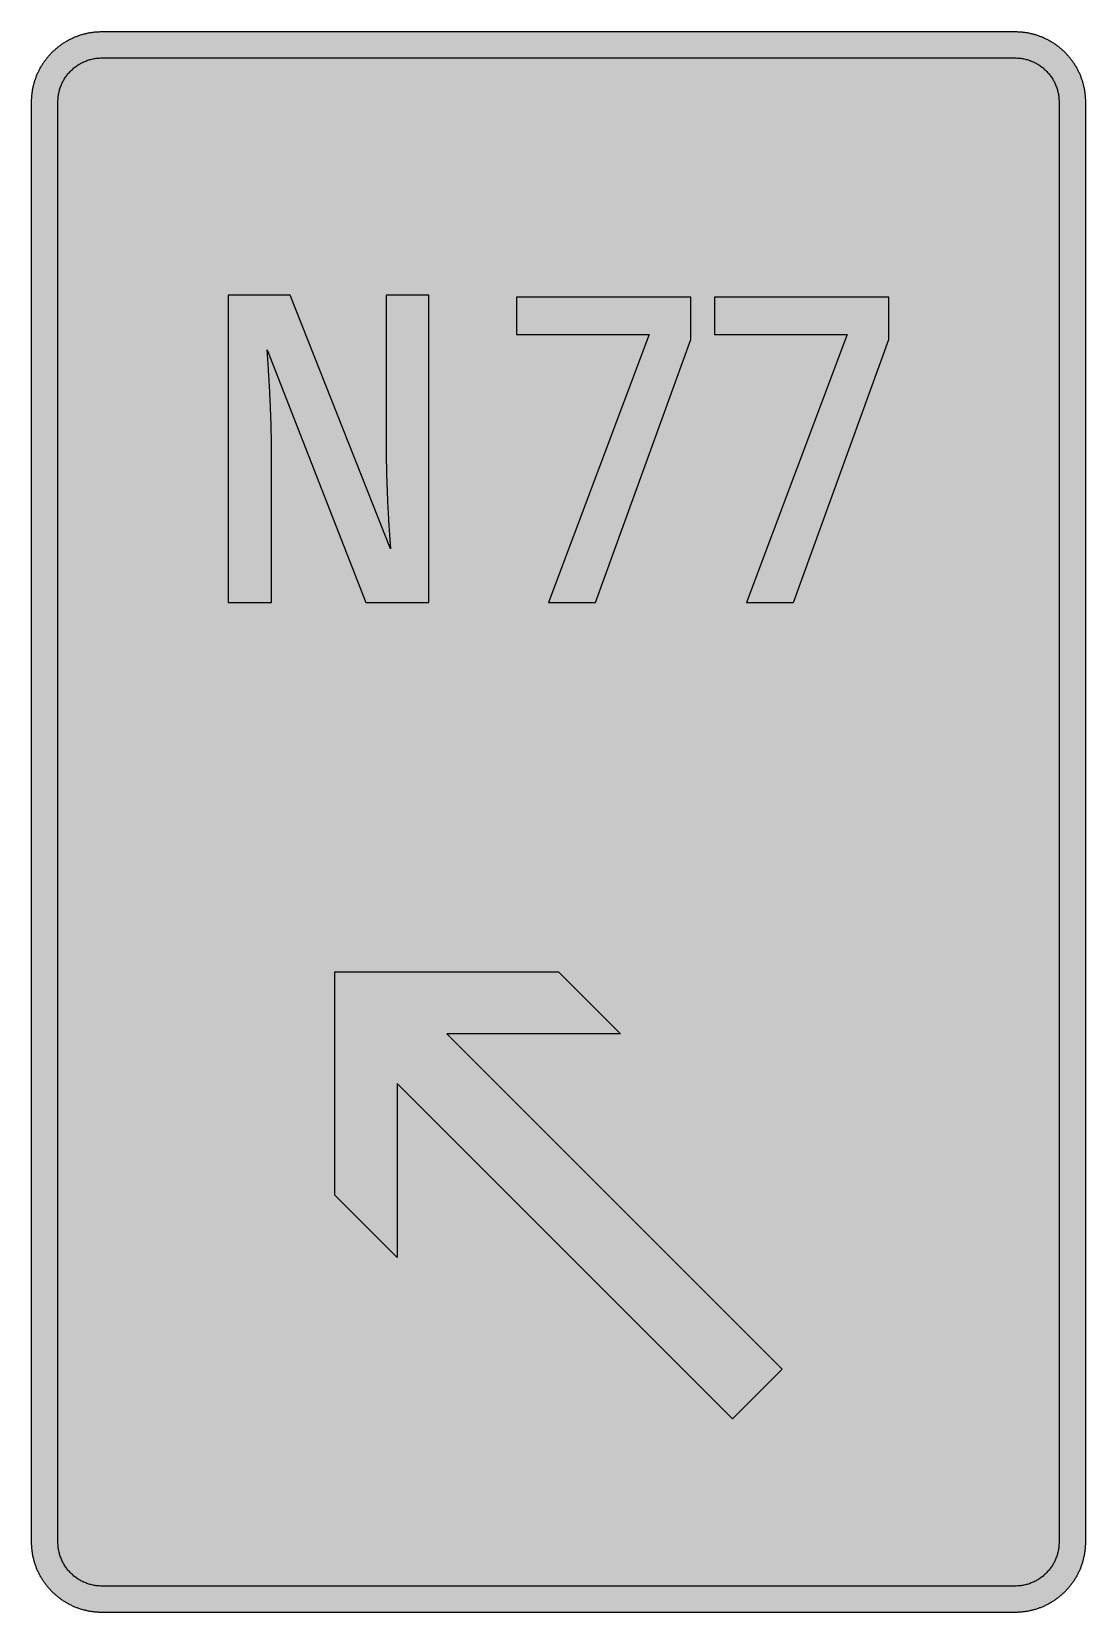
# Model space of a CAD drawing. Header units: millimetres. Extents: x 0 to 212, y 0 to 318.
import ezdxf

# ---------------------------------------------------------------- set-up
doc = ezdxf.new("R2010")
doc.units = ezdxf.units.MM

msp = doc.modelspace()

# ---------------------------------------------------------------- hatches: boundary and pattern name
for color, points in [(254, [(14.1633, 0.0536), (13.9878, 0.0533), (13.8125, 0.0559), (13.6373, 0.061), (13.462, 0.0686), (13.2893, 0.0787), (13.114, 0.0914), (12.9413, 0.1041), (12.7686, 0.1219), (12.5959, 0.1397), (12.4231, 0.16), (12.2504, 0.1829), (12.0777, 0.2057), (11.9075, 0.2337), (11.7373, 0.2616), (11.5672, 0.2921), (11.397, 0.3251), (11.2268, 0.3607), (11.0592, 0.3988), (10.8915, 0.4369), (10.7239, 0.4775), (10.5562, 0.5207), (10.3886, 0.5664), (10.2235, 0.6121), (10.0584, 0.6629), (9.8933, 0.7137), (9.7307, 0.7671), (9.5682, 0.8204), (9.4056, 0.8788), (9.2431, 0.9373), (9.083, 0.9982), (8.923, 1.0617), (8.763, 1.1252), (8.6055, 1.1938), (8.4455, 1.2624), (8.2906, 1.331), (8.1331, 1.4046), (7.9781, 1.4783), (7.8232, 1.5545), (7.6708, 1.6332), (7.5184, 1.7145), (7.366, 1.7958), (7.2161, 1.8796), (7.0663, 1.966), (6.919, 2.0523), (6.7716, 2.1438), (6.6243, 2.2352), (6.4795, 2.3266), (6.3348, 2.4232), (6.19, 2.5197), (6.0477, 2.6187), (5.908, 2.7178), (5.7683, 2.8194), (5.6286, 2.9235), (5.4915, 3.0302), (5.3543, 3.1369), (5.2197, 3.2461), (5.0851, 3.3579), (4.953, 3.4722), (4.8209, 3.5865), (4.6914, 3.7033), (4.5644, 3.8202), (4.4348, 3.9395), (4.3104, 4.0615), (4.1859, 4.1859), (4.0615, 4.3104), (3.9395, 4.4348), (3.8202, 4.5618), (3.7033, 4.6914), (3.5865, 4.8209), (3.4722, 4.953), (3.3579, 5.0851), (3.2487, 5.2197), (3.1369, 5.3543), (3.0302, 5.4915), (2.9235, 5.6286), (2.8194, 5.7683), (2.7178, 5.908), (2.6187, 6.0477), (2.5197, 6.19), (2.4232, 6.3348), (2.3266, 6.477), (2.2352, 6.6243), (2.1438, 6.7691), (2.0523, 6.9164), (1.966, 7.0663), (1.8796, 7.2161), (1.7958, 7.366), (1.7145, 7.5184), (1.6332, 7.6708), (1.5545, 7.8232), (1.4783, 7.9781), (1.4046, 8.1331), (1.331, 8.2906), (1.2598, 8.4455), (1.1913, 8.603), (1.1252, 8.763), (1.0592, 8.923), (0.9982, 9.083), (0.9373, 9.2431), (0.8763, 9.4056), (0.8204, 9.5682), (0.7645, 9.7307), (0.7112, 9.8933), (0.6604, 10.0584), (0.6121, 10.2235), (0.5639, 10.3911), (0.5207, 10.5562), (0.4775, 10.7239), (0.4343, 10.8915), (0.3962, 11.0592), (0.3607, 11.2268), (0.3251, 11.397), (0.2921, 11.5672), (0.2616, 11.7373), (0.2311, 11.9075), (0.2057, 12.0802), (0.1803, 12.2504), (0.1575, 12.4231), (0.1372, 12.5959), (0.1194, 12.7686), (0.1041, 12.9413), (0.0889, 13.1166), (0.0787, 13.2893), (0.0686, 13.4645), (0.061, 13.6373), (0.0559, 13.8125), (0.0508, 13.9878), (0.0508, 14.163), (0.0522, 303.4425), (0.0508, 303.6164), (0.0559, 303.7916), (0.061, 303.9669), (0.0686, 304.1396), (0.0787, 304.3149), (0.0889, 304.4876), (0.1041, 304.6628), (0.1194, 304.8356), (0.1372, 305.0083), (0.1575, 305.181), (0.1803, 305.3537), (0.2057, 305.5239), (0.2311, 305.6966), (0.2616, 305.8668), (0.2921, 306.037), (0.3251, 306.2072), (0.3607, 306.3748), (0.3962, 306.545), (0.4343, 306.7126), (0.4775, 306.8803), (0.5207, 307.0479), (0.5639, 307.213), (0.6121, 307.3781), (0.6604, 307.5432), (0.7112, 307.7083), (0.7645, 307.8734), (0.8204, 308.036), (0.8763, 308.1985), (0.9373, 308.3611), (0.9982, 308.5211), (1.0592, 308.6811), (1.1252, 308.8411), (1.1913, 308.9986), (1.2598, 309.1561), (1.331, 309.3136), (1.4046, 309.4685), (1.4783, 309.626), (1.5545, 309.7784), (1.6332, 309.9333), (1.7145, 310.0857), (1.7958, 310.2356), (1.8796, 310.388), (1.966, 310.5379), (2.0523, 310.6852), (2.1438, 310.8325), (2.2352, 310.9798), (2.3266, 311.1246), (2.4232, 311.2694), (2.5197, 311.4116), (2.6187, 311.5539), (2.7178, 311.6961), (2.8194, 311.8358), (2.9235, 311.9755), (3.0302, 312.1127), (3.1369, 312.2473), (3.2487, 312.3844), (3.3579, 312.5165), (3.4722, 312.6486), (3.5865, 312.7807), (3.7033, 312.9102), (3.8202, 313.0398), (3.9395, 313.1668), (4.0615, 313.2938), (4.1859, 313.4182), (4.3104, 313.5401), (4.4348, 313.6621), (4.5644, 313.784), (4.6914, 313.9008), (4.8209, 314.0177), (4.953, 314.132), (5.0851, 314.2437), (5.2197, 314.3555), (5.3543, 314.4647), (5.4915, 314.5739), (5.6286, 314.6781), (5.7683, 314.7822), (5.908, 314.8838), (6.0477, 314.9854), (6.19, 315.0845), (6.3348, 315.181), (6.4795, 315.275), (6.6243, 315.3689), (6.7716, 315.4604), (6.919, 315.5493), (7.0663, 315.6382), (7.2161, 315.7245), (7.366, 315.8084), (7.5184, 315.8896), (7.6708, 315.9709), (7.8232, 316.0471), (7.9781, 316.1233), (8.1331, 316.1995), (8.2906, 316.2706), (8.4455, 316.3418), (8.6055, 316.4103), (8.763, 316.4789), (8.923, 316.5424), (9.083, 316.6059), (9.2431, 316.6669), (9.4056, 316.7253), (9.5682, 316.7837), (9.7307, 316.8371), (9.8933, 316.8904), (10.0584, 316.9412), (10.2235, 316.992), (10.3886, 317.0377), (10.5562, 317.0834), (10.7239, 317.1266), (10.8915, 317.1673), (11.0592, 317.2079), (11.2268, 317.2435), (11.397, 317.279), (11.5672, 317.312), (11.7373, 317.3425), (11.9075, 317.3705), (12.0777, 317.3984), (12.2504, 317.4213), (12.4231, 317.4441), (12.5959, 317.4644), (12.7686, 317.4822), (12.9413, 317.5), (13.114, 317.5127), (13.2893, 317.5254), (13.462, 317.5356), (13.6373, 317.5432), (13.8125, 317.5483), (13.9878, 317.5508), (14.163, 317.5533), (197.6078, 317.5536), (197.7822, 317.5508), (197.9574, 317.5483), (198.1327, 317.5432), (198.3054, 317.5356), (198.4807, 317.5254), (198.6534, 317.5127), (198.8287, 317.5), (199.0014, 317.4822), (199.1741, 317.4644), (199.3468, 317.4441), (199.5195, 317.4213), (199.6897, 317.3984), (199.8624, 317.3705), (200.0326, 317.3425), (200.2028, 317.312), (200.373, 317.279), (200.5432, 317.2435), (200.7108, 317.2079), (200.8784, 317.1673), (201.0461, 317.1266), (201.2137, 317.0834), (201.3788, 317.0377), (201.5465, 316.992), (201.7116, 316.9412), (201.8767, 316.8904), (202.0392, 316.8371), (202.2018, 316.7837), (202.3643, 316.7253), (202.5269, 316.6669), (202.6869, 316.6059), (202.8469, 316.5424), (203.007, 316.4789), (203.167, 316.4103), (203.3245, 316.3418), (203.4794, 316.2706), (203.6369, 316.1995), (203.7918, 316.1233), (203.9468, 316.0471), (204.0992, 315.9709), (204.2516, 315.8896), (204.404, 315.8084), (204.5538, 315.7245), (204.7037, 315.6382), (204.8535, 315.5493), (205.0009, 315.4604), (205.1456, 315.3689), (205.293, 315.275), (205.4352, 315.181), (205.58, 315.0845), (205.7222, 314.9854), (205.8619, 314.8838), (206.0016, 314.7822), (206.1413, 314.6781), (206.2785, 314.5739), (206.4156, 314.4647), (206.5503, 314.3555), (206.6849, 314.2437), (206.817, 314.132), (206.949, 314.0177), (207.0786, 313.9008), (207.2081, 313.784), (207.3351, 313.6621), (207.4596, 313.5401), (207.584, 313.4182), (207.7085, 313.2938), (207.8304, 313.1668), (207.9498, 313.0398), (208.0666, 312.9102), (208.1835, 312.7807), (208.2978, 312.6486), (208.4121, 312.5165), (208.5238, 312.3844), (208.6331, 312.2473), (208.7397, 312.1127), (208.8464, 311.9755), (208.9506, 311.8358), (209.0522, 311.6961), (209.1512, 311.5539), (209.2503, 311.4116), (209.3468, 311.2694), (209.4433, 311.1246), (209.5348, 310.9798), (209.6262, 310.8325), (209.7176, 310.6852), (209.804, 310.5379), (209.8904, 310.388), (209.9742, 310.2356), (210.0555, 310.0857), (210.1367, 309.9333), (210.2155, 309.7784), (210.2917, 309.626), (210.3653, 309.4685), (210.439, 309.3136), (210.5076, 309.1561), (210.5762, 308.9986), (210.6447, 308.8411), (210.7082, 308.6811), (210.7717, 308.5211), (210.8327, 308.3611), (210.8911, 308.1985), (210.9495, 308.036), (211.0029, 307.8734), (211.0562, 307.7083), (211.107, 307.5432), (211.1578, 307.3781), (211.2035, 307.213), (211.2493, 307.0479), (211.2924, 306.8803), (211.3331, 306.7126), (211.3712, 306.545), (211.4093, 306.3748), (211.4448, 306.2072), (211.4779, 306.037), (211.5083, 305.8668), (211.5363, 305.6966), (211.5642, 305.5239), (211.5871, 305.3537), (211.6099, 305.181), (211.6303, 305.0083), (211.648, 304.8356), (211.6658, 304.6628), (211.6785, 304.4876), (211.6912, 304.3149), (211.7014, 304.1396), (211.709, 303.9669), (211.7141, 303.7916), (211.7166, 303.6164), (211.7166, 303.4411), (211.7189, 14.1647), (211.7166, 13.9878), (211.7141, 13.8125), (211.709, 13.6373), (211.7014, 13.4645), (211.6912, 13.2893), (211.6785, 13.1166), (211.6658, 12.9413), (211.648, 12.7686), (211.6303, 12.5959), (211.6099, 12.4231), (211.5871, 12.2504), (211.5642, 12.0802), (211.5363, 11.9075), (211.5083, 11.7373), (211.4779, 11.5672), (211.4448, 11.397), (211.4093, 11.2268), (211.3712, 11.0592), (211.3331, 10.8915), (211.2924, 10.7239), (211.2493, 10.5562), (211.2035, 10.3911), (211.1578, 10.2235), (211.107, 10.0584), (211.0562, 9.8933), (211.0029, 9.7307), (210.9495, 9.5682), (210.8911, 9.4056), (210.8327, 9.2431), (210.7717, 9.083), (210.7082, 8.923), (210.6447, 8.763), (210.5762, 8.603), (210.5076, 8.4455), (210.439, 8.2906), (210.3653, 8.1331), (210.2917, 7.9781), (210.2155, 7.8232), (210.1367, 7.6708), (210.0555, 7.5184), (209.9742, 7.366), (209.8904, 7.2161), (209.804, 7.0663), (209.7176, 6.9164), (209.6262, 6.7691), (209.5348, 6.6243), (209.4433, 6.477), (209.3468, 6.3348), (209.2503, 6.19), (209.1512, 6.0477), (209.0522, 5.908), (208.9506, 5.7683), (208.8464, 5.6286), (208.7397, 5.4915), (208.6331, 5.3543), (208.5238, 5.2197), (208.4121, 5.0851), (208.2978, 4.953), (208.1835, 4.8209), (208.0666, 4.6914), (207.9498, 4.5618), (207.8304, 4.4348), (207.7085, 4.3104), (207.584, 4.1859), (207.4596, 4.0615), (207.3351, 3.9395), (207.2081, 3.8202), (207.0786, 3.7033), (206.949, 3.5865), (206.817, 3.4722), (206.6849, 3.3579), (206.5503, 3.2461), (206.4156, 3.1369), (206.2785, 3.0302), (206.1413, 2.9235), (206.0016, 2.8194), (205.8619, 2.7178), (205.7222, 2.6187), (205.58, 2.5197), (205.4352, 2.4232), (205.293, 2.3266), (205.1456, 2.2352), (205.0009, 2.1438), (204.8535, 2.0523), (204.7037, 1.966), (204.5538, 1.8796), (204.404, 1.7958), (204.2516, 1.7145), (204.0992, 1.6332), (203.9468, 1.5545), (203.7918, 1.4783), (203.6369, 1.4046), (203.4794, 1.331), (203.3245, 1.2624), (203.167, 1.1938), (203.007, 1.1252), (202.8469, 1.0617), (202.6869, 0.9982), (202.5269, 0.9373), (202.3643, 0.8788), (202.2018, 0.8204), (202.0392, 0.7671), (201.8767, 0.7137), (201.7116, 0.6629), (201.5465, 0.6121), (201.3788, 0.5664), (201.2137, 0.5207), (201.0461, 0.4775), (200.8784, 0.4369), (200.7108, 0.3988), (200.5432, 0.3607), (200.373, 0.3251), (200.2028, 0.2921), (200.0326, 0.2616), (199.8624, 0.2337), (199.6897, 0.2057), (199.5195, 0.1829), (199.3468, 0.16), (199.1741, 0.1397), (199.0014, 0.1219), (198.8287, 0.1041), (198.6534, 0.0914), (198.4807, 0.0787), (198.3054, 0.0686), (198.1327, 0.061), (197.9574, 0.0559), (197.7822, 0.0533), (197.6069, 0.0533)]), (104, [(14.1633, 5.3453), (13.9344, 5.3467), (13.7084, 5.3543), (13.4849, 5.3696), (13.2613, 5.3899), (13.0378, 5.4153), (12.8194, 5.4458), (12.6009, 5.4813), (12.385, 5.522), (12.1717, 5.5702), (11.9583, 5.621), (11.7475, 5.6794), (11.5392, 5.7404), (11.3335, 5.8064), (11.1303, 5.8801), (10.9296, 5.9563), (10.729, 6.0376), (10.5334, 6.1239), (10.3378, 6.2128), (10.1473, 6.3094), (9.9593, 6.4084), (9.7714, 6.5126), (9.5885, 6.6218), (9.4082, 6.7335), (9.2304, 6.8504), (9.0576, 6.9698), (8.8849, 7.0968), (8.7173, 7.2238), (8.5522, 7.3584), (8.3896, 7.4955), (8.2321, 7.6352), (8.0772, 7.78), (7.9273, 7.9273), (7.7775, 8.0772), (7.6352, 8.2321), (7.493, 8.3922), (7.3558, 8.5522), (7.2238, 8.7173), (7.0942, 8.8875), (6.9698, 9.0576), (6.8504, 9.2329), (6.7335, 9.4107), (6.6192, 9.591), (6.5126, 9.7739), (6.4084, 9.9593), (6.3068, 10.1473), (6.2128, 10.3403), (6.1214, 10.5334), (6.035, 10.7315), (5.9538, 10.9296), (5.8776, 11.1303), (5.8064, 11.3335), (5.7404, 11.5418), (5.6769, 11.75), (5.621, 11.9583), (5.5677, 12.1717), (5.522, 12.385), (5.4813, 12.6009), (5.4432, 12.8194), (5.4127, 13.0404), (5.3873, 13.2613), (5.3696, 13.4849), (5.3543, 13.7084), (5.3467, 13.937), (5.3416, 14.163), (5.3439, 303.4425), (5.3467, 303.6697), (5.3543, 303.8958), (5.3696, 304.1193), (5.3873, 304.3428), (5.4127, 304.5638), (5.4432, 304.7848), (5.4813, 305.0032), (5.522, 305.2191), (5.5677, 305.4325), (5.621, 305.6458), (5.6769, 305.8541), (5.7404, 306.0624), (5.8064, 306.2707), (5.8776, 306.4739), (5.9538, 306.6745), (6.035, 306.8726), (6.1214, 307.0708), (6.2128, 307.2638), (6.3068, 307.4568), (6.4084, 307.6448), (6.5126, 307.8302), (6.6192, 308.0131), (6.7335, 308.1934), (6.8504, 308.3712), (6.9698, 308.5465), (7.0942, 308.7167), (7.2238, 308.8869), (7.3558, 309.052), (7.493, 309.212), (7.6352, 309.372), (7.7775, 309.5269), (7.9273, 309.6768), (8.0772, 309.8241), (8.2321, 309.9689), (8.3896, 310.1086), (8.5522, 310.2458), (8.7173, 310.3804), (8.8849, 310.5074), (9.0576, 310.6344), (9.2304, 310.7538), (9.4082, 310.8706), (9.5885, 310.9824), (9.7714, 311.0916), (9.9593, 311.1957), (10.1473, 311.2948), (10.3378, 311.3913), (10.5334, 311.4802), (10.729, 311.5666), (10.9296, 311.6478), (11.1303, 311.7266), (11.3335, 311.7977), (11.5392, 311.8637), (11.7475, 311.9272), (11.9583, 311.9831), (12.1717, 312.0339), (12.385, 312.0822), (12.6009, 312.1228), (12.8194, 312.1584), (13.0378, 312.1889), (13.2613, 312.2143), (13.4849, 312.2346), (13.7084, 312.2498), (13.9344, 312.2574), (14.163, 312.26), (197.6078, 312.262), (197.833, 312.2574), (198.0616, 312.2498), (198.2851, 312.2346), (198.5086, 312.2143), (198.7296, 312.1889), (198.9506, 312.1584), (199.169, 312.1228), (199.3849, 312.0822), (199.5983, 312.0339), (199.8116, 311.9831), (200.0199, 311.9272), (200.2282, 311.8637), (200.4365, 311.7977), (200.6397, 311.7266), (200.8403, 311.6478), (201.0385, 311.5666), (201.2366, 311.4802), (201.4296, 311.3913), (201.6227, 311.2948), (201.8106, 311.1957), (201.996, 311.0916), (202.1789, 310.9824), (202.3593, 310.8706), (202.5371, 310.7538), (202.7123, 310.6344), (202.8825, 310.5074), (203.0527, 310.3804), (203.2178, 310.2458), (203.3778, 310.1086), (203.5378, 309.9689), (203.6928, 309.8241), (203.8426, 309.6768), (203.9899, 309.5269), (204.1347, 309.372), (204.2744, 309.212), (204.4116, 309.052), (204.5462, 308.8869), (204.6732, 308.7167), (204.8002, 308.5465), (204.9196, 308.3712), (205.0364, 308.1934), (205.1482, 308.0131), (205.2574, 307.8302), (205.3615, 307.6448), (205.4606, 307.4568), (205.5571, 307.2638), (205.646, 307.0708), (205.7324, 306.8726), (205.8137, 306.6745), (205.8899, 306.4739), (205.9635, 306.2707), (206.0296, 306.0624), (206.0905, 305.8541), (206.1489, 305.6458), (206.1997, 305.4325), (206.248, 305.2191), (206.2886, 305.0032), (206.3242, 304.7848), (206.3547, 304.5638), (206.3801, 304.3428), (206.4004, 304.1193), (206.4156, 303.8958), (206.4233, 303.6697), (206.4258, 303.4411), (206.4272, 14.1647), (206.4233, 13.937), (206.4156, 13.7084), (206.4004, 13.4849), (206.3801, 13.2613), (206.3547, 13.0404), (206.3242, 12.8194), (206.2886, 12.6009), (206.248, 12.385), (206.1997, 12.1717), (206.1489, 11.9583), (206.0905, 11.75), (206.0296, 11.5418), (205.9635, 11.3335), (205.8899, 11.1303), (205.8137, 10.9296), (205.7324, 10.7315), (205.646, 10.5334), (205.5571, 10.3403), (205.4606, 10.1473), (205.3615, 9.9593), (205.2574, 9.7739), (205.1482, 9.591), (205.0364, 9.4107), (204.9196, 9.2329), (204.8002, 9.0576), (204.6732, 8.8875), (204.5462, 8.7173), (204.4116, 8.5522), (204.2744, 8.3922), (204.1347, 8.2321), (203.9899, 8.0772), (203.8426, 7.9273), (203.6928, 7.78), (203.5378, 7.6352), (203.3778, 7.4955), (203.2178, 7.3584), (203.0527, 7.2238), (202.8825, 7.0968), (202.7123, 6.9698), (202.5371, 6.8504), (202.3593, 6.7335), (202.1789, 6.6218), (201.996, 6.5126), (201.8106, 6.4084), (201.6227, 6.3094), (201.4296, 6.2128), (201.2366, 6.1239), (201.0385, 6.0376), (200.8403, 5.9563), (200.6397, 5.8801), (200.4365, 5.8064), (200.2282, 5.7404), (200.0199, 5.6794), (199.8116, 5.621), (199.5983, 5.5702), (199.3849, 5.522), (199.169, 5.4813), (198.9506, 5.4458), (198.7296, 5.4153), (198.5086, 5.3899), (198.2851, 5.3696), (198.0616, 5.3543), (197.833, 5.3467), (197.6069, 5.3442)]), (254, [(79.8241, 202.9008), (79.8241, 264.637), (71.2692, 264.637), (71.2692, 234.3863), (71.2699, 233.8883), (71.2699, 233.3955), (71.2724, 232.9002), (71.2775, 232.4075), (71.2826, 231.9172), (71.2902, 231.427), (71.2978, 230.9419), (71.3054, 230.4567), (71.3156, 229.9741), (71.3257, 229.4941), (71.3359, 229.0166), (71.3486, 228.5416), (71.3613, 228.0717), (71.3765, 227.6043), (71.3918, 227.142), (71.407, 226.6823), (71.4223, 226.2276), (71.4375, 225.7755), (71.4553, 225.3285), (71.4731, 224.8891), (71.4908, 224.4522), (71.5086, 224.0204), (71.5289, 223.5962), (71.5467, 223.1771), (71.567, 222.7631), (71.5874, 222.3541), (71.6077, 221.9554), (71.6255, 221.5591), (71.6483, 221.173), (71.6686, 220.792), (71.689, 220.4187), (71.7093, 220.0529), (71.7296, 219.6948), (71.7499, 219.3468), (71.7702, 219.0039), (71.7906, 218.6711), (71.8109, 218.346), (71.8312, 218.0311), (71.8515, 217.7237), (71.8718, 217.4265), (71.8896, 217.1395), (71.9099, 216.8601), (71.9277, 216.5934), (71.9455, 216.3343), (71.9633, 216.088), (71.9811, 215.8492), (71.9963, 215.6231), (72.0115, 215.4098), (72.0268, 215.2066), (72.042, 215.0135), (72.0547, 214.8332), (72.0674, 214.6656), (72.0801, 214.5081), (72.0928, 214.3658), (72.103, 214.2338), (72.1131, 214.1169), (72.1208, 214.0102), (72.1284, 213.9188), (72.1335, 213.8401), (72.1411, 213.7766), (72.1436, 213.7258), (72.1462, 213.6877), (72.1487, 213.6673), (72.1487, 213.6597), (51.9546, 264.637), (39.5192, 264.637), (39.5192, 202.9008), (48.2505, 202.9008), (48.2505, 233.1515), (48.2473, 233.5657), (48.2473, 233.9848), (48.2448, 234.4064), (48.2397, 234.8332), (48.2346, 235.2624), (48.227, 235.6942), (48.2194, 236.126), (48.2117, 236.5604), (48.2016, 236.9972), (48.1914, 237.4367), (48.1813, 237.8735), (48.1686, 238.313), (48.1559, 238.7524), (48.1406, 239.1918), (48.1254, 239.6312), (48.1101, 240.0681), (48.0949, 240.505), (48.0797, 240.9393), (48.0619, 241.3737), (48.0441, 241.8029), (48.0263, 242.2322), (48.0085, 242.6589), (47.9882, 243.0805), (47.9704, 243.4996), (47.9501, 243.9162), (47.9298, 244.3277), (47.9095, 244.7341), (47.8917, 245.1354), (47.8688, 245.5316), (47.8485, 245.9228), (47.8282, 246.3089), (47.8079, 246.6873), (47.7876, 247.0607), (47.7672, 247.4265), (47.7469, 247.7872), (47.7266, 248.1377), (47.7063, 248.4806), (47.686, 248.8184), (47.6656, 249.1435), (47.6453, 249.4636), (47.6275, 249.7709), (47.6072, 250.0732), (47.5894, 250.3627), (47.5717, 250.6421), (47.5539, 250.9114), (47.5361, 251.1704), (47.5209, 251.4194), (47.5056, 251.6556), (47.4904, 251.8791), (47.4751, 252.0925), (47.4624, 252.2906), (47.4497, 252.4785), (47.437, 252.6538), (47.4243, 252.8138), (47.4142, 252.9611), (47.404, 253.0932), (47.3964, 253.2126), (47.3888, 253.3167), (47.3837, 253.4056), (47.3761, 253.4793), (47.3735, 253.5352), (47.371, 253.5784), (47.3685, 253.6038), (47.3685, 253.6114), (67.2123, 202.9008)]), (254, [(132.4762, 255.7293), (132.4762, 264.196), (97.463, 264.196), (97.463, 256.6995), (124.0977, 256.6995), (103.9012, 202.9008), (113.338, 202.9008)]), (254, [(172.2519, 255.7293), (172.2519, 264.196), (137.2387, 264.196), (137.2387, 256.6995), (163.8734, 256.6995), (143.6769, 202.9008), (153.1137, 202.9008)]), (254, [(60.985, 128.7388), (105.8855, 128.7388), (118.3584, 116.266), (83.4362, 116.266), (150.7878, 48.9144), (140.8095, 38.9361), (73.4579, 106.2877), (73.4579, 71.3655), (60.985, 83.8383)])]:
    msp.add_hatch(color=color).paths.add_polyline_path(points)

# ---------------------------------------------------------------- linework, layer by layer
at = {"color": 254}
for points in [[(14.1633, 0.0536), (13.9878, 0.0533), (13.8125, 0.0559), (13.6373, 0.061), (13.462, 0.0686), (13.2893, 0.0787), (13.114, 0.0914), (12.9413, 0.1041), (12.7686, 0.1219), (12.5959, 0.1397), (12.4231, 0.16), (12.2504, 0.1829), (12.0777, 0.2057), (11.9075, 0.2337), (11.7373, 0.2616), (11.5672, 0.2921), (11.397, 0.3251), (11.2268, 0.3607), (11.0592, 0.3988), (10.8915, 0.4369), (10.7239, 0.4775), (10.5562, 0.5207), (10.3886, 0.5664), (10.2235, 0.6121), (10.0584, 0.6629), (9.8933, 0.7137), (9.7307, 0.7671), (9.5682, 0.8204), (9.4056, 0.8788), (9.2431, 0.9373), (9.083, 0.9982), (8.923, 1.0617), (8.763, 1.1252), (8.6055, 1.1938), (8.4455, 1.2624), (8.2906, 1.331), (8.1331, 1.4046), (7.9781, 1.4783), (7.8232, 1.5545), (7.6708, 1.6332), (7.5184, 1.7145), (7.366, 1.7958), (7.2161, 1.8796), (7.0663, 1.966), (6.919, 2.0523), (6.7716, 2.1438), (6.6243, 2.2352), (6.4795, 2.3266), (6.3348, 2.4232), (6.19, 2.5197), (6.0477, 2.6187), (5.908, 2.7178), (5.7683, 2.8194), (5.6286, 2.9235), (5.4915, 3.0302), (5.3543, 3.1369), (5.2197, 3.2461), (5.0851, 3.3579), (4.953, 3.4722), (4.8209, 3.5865), (4.6914, 3.7033), (4.5644, 3.8202), (4.4348, 3.9395), (4.3104, 4.0615), (4.1859, 4.1859), (4.0615, 4.3104), (3.9395, 4.4348), (3.8202, 4.5618), (3.7033, 4.6914), (3.5865, 4.8209), (3.4722, 4.953), (3.3579, 5.0851), (3.2487, 5.2197), (3.1369, 5.3543), (3.0302, 5.4915), (2.9235, 5.6286), (2.8194, 5.7683), (2.7178, 5.908), (2.6187, 6.0477), (2.5197, 6.19), (2.4232, 6.3348), (2.3266, 6.477), (2.2352, 6.6243), (2.1438, 6.7691), (2.0523, 6.9164), (1.966, 7.0663), (1.8796, 7.2161), (1.7958, 7.366), (1.7145, 7.5184), (1.6332, 7.6708), (1.5545, 7.8232), (1.4783, 7.9781), (1.4046, 8.1331), (1.331, 8.2906), (1.2598, 8.4455), (1.1913, 8.603), (1.1252, 8.763), (1.0592, 8.923), (0.9982, 9.083), (0.9373, 9.2431), (0.8763, 9.4056), (0.8204, 9.5682), (0.7645, 9.7307), (0.7112, 9.8933), (0.6604, 10.0584), (0.6121, 10.2235), (0.5639, 10.3911), (0.5207, 10.5562), (0.4775, 10.7239), (0.4343, 10.8915), (0.3962, 11.0592), (0.3607, 11.2268), (0.3251, 11.397), (0.2921, 11.5672), (0.2616, 11.7373), (0.2311, 11.9075), (0.2057, 12.0802), (0.1803, 12.2504), (0.1575, 12.4231), (0.1372, 12.5959), (0.1194, 12.7686), (0.1041, 12.9413), (0.0889, 13.1166), (0.0787, 13.2893), (0.0686, 13.4645), (0.061, 13.6373), (0.0559, 13.8125), (0.0508, 13.9878), (0.0508, 14.163), (0.0522, 303.4425), (0.0508, 303.6164), (0.0559, 303.7916), (0.061, 303.9669), (0.0686, 304.1396), (0.0787, 304.3149), (0.0889, 304.4876), (0.1041, 304.6628), (0.1194, 304.8356), (0.1372, 305.0083), (0.1575, 305.181), (0.1803, 305.3537), (0.2057, 305.5239), (0.2311, 305.6966), (0.2616, 305.8668), (0.2921, 306.037), (0.3251, 306.2072), (0.3607, 306.3748), (0.3962, 306.545), (0.4343, 306.7126), (0.4775, 306.8803), (0.5207, 307.0479), (0.5639, 307.213), (0.6121, 307.3781), (0.6604, 307.5432), (0.7112, 307.7083), (0.7645, 307.8734), (0.8204, 308.036), (0.8763, 308.1985), (0.9373, 308.3611), (0.9982, 308.5211), (1.0592, 308.6811), (1.1252, 308.8411), (1.1913, 308.9986), (1.2598, 309.1561), (1.331, 309.3136), (1.4046, 309.4685), (1.4783, 309.626), (1.5545, 309.7784), (1.6332, 309.9333), (1.7145, 310.0857), (1.7958, 310.2356), (1.8796, 310.388), (1.966, 310.5379), (2.0523, 310.6852), (2.1438, 310.8325), (2.2352, 310.9798), (2.3266, 311.1246), (2.4232, 311.2694), (2.5197, 311.4116), (2.6187, 311.5539), (2.7178, 311.6961), (2.8194, 311.8358), (2.9235, 311.9755), (3.0302, 312.1127), (3.1369, 312.2473), (3.2487, 312.3844), (3.3579, 312.5165), (3.4722, 312.6486), (3.5865, 312.7807), (3.7033, 312.9102), (3.8202, 313.0398), (3.9395, 313.1668), (4.0615, 313.2938), (4.1859, 313.4182), (4.3104, 313.5401), (4.4348, 313.6621), (4.5644, 313.784), (4.6914, 313.9008), (4.8209, 314.0177), (4.953, 314.132), (5.0851, 314.2437), (5.2197, 314.3555), (5.3543, 314.4647), (5.4915, 314.5739), (5.6286, 314.6781), (5.7683, 314.7822), (5.908, 314.8838), (6.0477, 314.9854), (6.19, 315.0845), (6.3348, 315.181), (6.4795, 315.275), (6.6243, 315.3689), (6.7716, 315.4604), (6.919, 315.5493), (7.0663, 315.6382), (7.2161, 315.7245), (7.366, 315.8084), (7.5184, 315.8896), (7.6708, 315.9709), (7.8232, 316.0471), (7.9781, 316.1233), (8.1331, 316.1995), (8.2906, 316.2706), (8.4455, 316.3418), (8.6055, 316.4103), (8.763, 316.4789), (8.923, 316.5424), (9.083, 316.6059), (9.2431, 316.6669), (9.4056, 316.7253), (9.5682, 316.7837), (9.7307, 316.8371), (9.8933, 316.8904), (10.0584, 316.9412), (10.2235, 316.992), (10.3886, 317.0377), (10.5562, 317.0834), (10.7239, 317.1266), (10.8915, 317.1673), (11.0592, 317.2079), (11.2268, 317.2435), (11.397, 317.279), (11.5672, 317.312), (11.7373, 317.3425), (11.9075, 317.3705), (12.0777, 317.3984), (12.2504, 317.4213), (12.4231, 317.4441), (12.5959, 317.4644), (12.7686, 317.4822), (12.9413, 317.5), (13.114, 317.5127), (13.2893, 317.5254), (13.462, 317.5356), (13.6373, 317.5432), (13.8125, 317.5483), (13.9878, 317.5508), (14.163, 317.5533), (197.6078, 317.5536), (197.7822, 317.5508), (197.9574, 317.5483), (198.1327, 317.5432), (198.3054, 317.5356), (198.4807, 317.5254), (198.6534, 317.5127), (198.8287, 317.5), (199.0014, 317.4822), (199.1741, 317.4644), (199.3468, 317.4441), (199.5195, 317.4213), (199.6897, 317.3984), (199.8624, 317.3705), (200.0326, 317.3425), (200.2028, 317.312), (200.373, 317.279), (200.5432, 317.2435), (200.7108, 317.2079), (200.8784, 317.1673), (201.0461, 317.1266), (201.2137, 317.0834), (201.3788, 317.0377), (201.5465, 316.992), (201.7116, 316.9412), (201.8767, 316.8904), (202.0392, 316.8371), (202.2018, 316.7837), (202.3643, 316.7253), (202.5269, 316.6669), (202.6869, 316.6059), (202.8469, 316.5424), (203.007, 316.4789), (203.167, 316.4103), (203.3245, 316.3418), (203.4794, 316.2706), (203.6369, 316.1995), (203.7918, 316.1233), (203.9468, 316.0471), (204.0992, 315.9709), (204.2516, 315.8896), (204.404, 315.8084), (204.5538, 315.7245), (204.7037, 315.6382), (204.8535, 315.5493), (205.0009, 315.4604), (205.1456, 315.3689), (205.293, 315.275), (205.4352, 315.181), (205.58, 315.0845), (205.7222, 314.9854), (205.8619, 314.8838), (206.0016, 314.7822), (206.1413, 314.6781), (206.2785, 314.5739), (206.4156, 314.4647), (206.5503, 314.3555), (206.6849, 314.2437), (206.817, 314.132), (206.949, 314.0177), (207.0786, 313.9008), (207.2081, 313.784), (207.3351, 313.6621), (207.4596, 313.5401), (207.584, 313.4182), (207.7085, 313.2938), (207.8304, 313.1668), (207.9498, 313.0398), (208.0666, 312.9102), (208.1835, 312.7807), (208.2978, 312.6486), (208.4121, 312.5165), (208.5238, 312.3844), (208.6331, 312.2473), (208.7397, 312.1127), (208.8464, 311.9755), (208.9506, 311.8358), (209.0522, 311.6961), (209.1512, 311.5539), (209.2503, 311.4116), (209.3468, 311.2694), (209.4433, 311.1246), (209.5348, 310.9798), (209.6262, 310.8325), (209.7176, 310.6852), (209.804, 310.5379), (209.8904, 310.388), (209.9742, 310.2356), (210.0555, 310.0857), (210.1367, 309.9333), (210.2155, 309.7784), (210.2917, 309.626), (210.3653, 309.4685), (210.439, 309.3136), (210.5076, 309.1561), (210.5762, 308.9986), (210.6447, 308.8411), (210.7082, 308.6811), (210.7717, 308.5211), (210.8327, 308.3611), (210.8911, 308.1985), (210.9495, 308.036), (211.0029, 307.8734), (211.0562, 307.7083), (211.107, 307.5432), (211.1578, 307.3781), (211.2035, 307.213), (211.2493, 307.0479), (211.2924, 306.8803), (211.3331, 306.7126), (211.3712, 306.545), (211.4093, 306.3748), (211.4448, 306.2072), (211.4779, 306.037), (211.5083, 305.8668), (211.5363, 305.6966), (211.5642, 305.5239), (211.5871, 305.3537), (211.6099, 305.181), (211.6303, 305.0083), (211.648, 304.8356), (211.6658, 304.6628), (211.6785, 304.4876), (211.6912, 304.3149), (211.7014, 304.1396), (211.709, 303.9669), (211.7141, 303.7916), (211.7166, 303.6164), (211.7166, 303.4411), (211.7189, 14.1647), (211.7166, 13.9878), (211.7141, 13.8125), (211.709, 13.6373), (211.7014, 13.4645), (211.6912, 13.2893), (211.6785, 13.1166), (211.6658, 12.9413), (211.648, 12.7686), (211.6303, 12.5959), (211.6099, 12.4231), (211.5871, 12.2504), (211.5642, 12.0802), (211.5363, 11.9075), (211.5083, 11.7373), (211.4779, 11.5672), (211.4448, 11.397), (211.4093, 11.2268), (211.3712, 11.0592), (211.3331, 10.8915), (211.2924, 10.7239), (211.2493, 10.5562), (211.2035, 10.3911), (211.1578, 10.2235), (211.107, 10.0584), (211.0562, 9.8933), (211.0029, 9.7307), (210.9495, 9.5682), (210.8911, 9.4056), (210.8327, 9.2431), (210.7717, 9.083), (210.7082, 8.923), (210.6447, 8.763), (210.5762, 8.603), (210.5076, 8.4455), (210.439, 8.2906), (210.3653, 8.1331), (210.2917, 7.9781), (210.2155, 7.8232), (210.1367, 7.6708), (210.0555, 7.5184), (209.9742, 7.366), (209.8904, 7.2161), (209.804, 7.0663), (209.7176, 6.9164), (209.6262, 6.7691), (209.5348, 6.6243), (209.4433, 6.477), (209.3468, 6.3348), (209.2503, 6.19), (209.1512, 6.0477), (209.0522, 5.908), (208.9506, 5.7683), (208.8464, 5.6286), (208.7397, 5.4915), (208.6331, 5.3543), (208.5238, 5.2197), (208.4121, 5.0851), (208.2978, 4.953), (208.1835, 4.8209), (208.0666, 4.6914), (207.9498, 4.5618), (207.8304, 4.4348), (207.7085, 4.3104), (207.584, 4.1859), (207.4596, 4.0615), (207.3351, 3.9395), (207.2081, 3.8202), (207.0786, 3.7033), (206.949, 3.5865), (206.817, 3.4722), (206.6849, 3.3579), (206.5503, 3.2461), (206.4156, 3.1369), (206.2785, 3.0302), (206.1413, 2.9235), (206.0016, 2.8194), (205.8619, 2.7178), (205.7222, 2.6187), (205.58, 2.5197), (205.4352, 2.4232), (205.293, 2.3266), (205.1456, 2.2352), (205.0009, 2.1438), (204.8535, 2.0523), (204.7037, 1.966), (204.5538, 1.8796), (204.404, 1.7958), (204.2516, 1.7145), (204.0992, 1.6332), (203.9468, 1.5545), (203.7918, 1.4783), (203.6369, 1.4046), (203.4794, 1.331), (203.3245, 1.2624), (203.167, 1.1938), (203.007, 1.1252), (202.8469, 1.0617), (202.6869, 0.9982), (202.5269, 0.9373), (202.3643, 0.8788), (202.2018, 0.8204), (202.0392, 0.7671), (201.8767, 0.7137), (201.7116, 0.6629), (201.5465, 0.6121), (201.3788, 0.5664), (201.2137, 0.5207), (201.0461, 0.4775), (200.8784, 0.4369), (200.7108, 0.3988), (200.5432, 0.3607), (200.373, 0.3251), (200.2028, 0.2921), (200.0326, 0.2616), (199.8624, 0.2337), (199.6897, 0.2057), (199.5195, 0.1829), (199.3468, 0.16), (199.1741, 0.1397), (199.0014, 0.1219), (198.8287, 0.1041), (198.6534, 0.0914), (198.4807, 0.0787), (198.3054, 0.0686), (198.1327, 0.061), (197.9574, 0.0559), (197.7822, 0.0533), (197.6069, 0.0533), (14.1633, 0.0536)], [(79.8241, 202.9008), (79.8241, 264.637), (71.2692, 264.637), (71.2692, 234.3863), (71.2699, 233.8883), (71.2699, 233.3955), (71.2724, 232.9002), (71.2775, 232.4075), (71.2826, 231.9172), (71.2902, 231.427), (71.2978, 230.9419), (71.3054, 230.4567), (71.3156, 229.9741), (71.3257, 229.4941), (71.3359, 229.0166), (71.3486, 228.5416), (71.3613, 228.0717), (71.3765, 227.6043), (71.3918, 227.142), (71.407, 226.6823), (71.4223, 226.2276), (71.4375, 225.7755), (71.4553, 225.3285), (71.4731, 224.8891), (71.4908, 224.4522), (71.5086, 224.0204), (71.5289, 223.5962), (71.5467, 223.1771), (71.567, 222.7631), (71.5874, 222.3541), (71.6077, 221.9554), (71.6255, 221.5591), (71.6483, 221.173), (71.6686, 220.792), (71.689, 220.4187), (71.7093, 220.0529), (71.7296, 219.6948), (71.7499, 219.3468), (71.7702, 219.0039), (71.7906, 218.6711), (71.8109, 218.346), (71.8312, 218.0311), (71.8515, 217.7237), (71.8718, 217.4265), (71.8896, 217.1395), (71.9099, 216.8601), (71.9277, 216.5934), (71.9455, 216.3343), (71.9633, 216.088), (71.9811, 215.8492), (71.9963, 215.6231), (72.0115, 215.4098), (72.0268, 215.2066), (72.042, 215.0135), (72.0547, 214.8332), (72.0674, 214.6656), (72.0801, 214.5081), (72.0928, 214.3658), (72.103, 214.2338), (72.1131, 214.1169), (72.1208, 214.0102), (72.1284, 213.9188), (72.1335, 213.8401), (72.1411, 213.7766), (72.1436, 213.7258), (72.1462, 213.6877), (72.1487, 213.6673), (72.1487, 213.6597), (51.9546, 264.637), (39.5192, 264.637), (39.5192, 202.9008), (48.2505, 202.9008), (48.2505, 233.1515), (48.2473, 233.5657), (48.2473, 233.9848), (48.2448, 234.4064), (48.2397, 234.8332), (48.2346, 235.2624), (48.227, 235.6942), (48.2194, 236.126), (48.2117, 236.5604), (48.2016, 236.9972), (48.1914, 237.4367), (48.1813, 237.8735), (48.1686, 238.313), (48.1559, 238.7524), (48.1406, 239.1918), (48.1254, 239.6312), (48.1101, 240.0681), (48.0949, 240.505), (48.0797, 240.9393), (48.0619, 241.3737), (48.0441, 241.8029), (48.0263, 242.2322), (48.0085, 242.6589), (47.9882, 243.0805), (47.9704, 243.4996), (47.9501, 243.9162), (47.9298, 244.3277), (47.9095, 244.7341), (47.8917, 245.1354), (47.8688, 245.5316), (47.8485, 245.9228), (47.8282, 246.3089), (47.8079, 246.6873), (47.7876, 247.0607), (47.7672, 247.4265), (47.7469, 247.7872), (47.7266, 248.1377), (47.7063, 248.4806), (47.686, 248.8184), (47.6656, 249.1435), (47.6453, 249.4636), (47.6275, 249.7709), (47.6072, 250.0732), (47.5894, 250.3627), (47.5717, 250.6421), (47.5539, 250.9114), (47.5361, 251.1704), (47.5209, 251.4194), (47.5056, 251.6556), (47.4904, 251.8791), (47.4751, 252.0925), (47.4624, 252.2906), (47.4497, 252.4785), (47.437, 252.6538), (47.4243, 252.8138), (47.4142, 252.9611), (47.404, 253.0932), (47.3964, 253.2126), (47.3888, 253.3167), (47.3837, 253.4056), (47.3761, 253.4793), (47.3735, 253.5352), (47.371, 253.5784), (47.3685, 253.6038), (47.3685, 253.6114), (67.2123, 202.9008), (79.8241, 202.9008)], [(132.4762, 255.7293), (132.4762, 264.196), (97.463, 264.196), (97.463, 256.6995), (124.0977, 256.6995), (103.9012, 202.9008), (113.338, 202.9008), (132.4762, 255.7293)], [(172.2519, 255.7293), (172.2519, 264.196), (137.2387, 264.196), (137.2387, 256.6995), (163.8734, 256.6995), (143.6769, 202.9008), (153.1137, 202.9008), (172.2519, 255.7293)], [(60.985, 128.7388), (105.8855, 128.7388), (118.3584, 116.266), (83.4362, 116.266), (150.7878, 48.9144), (140.8095, 38.9361), (73.4579, 106.2877), (73.4579, 71.3655), (60.985, 83.8383), (60.985, 128.7388)]]:
    msp.add_lwpolyline(points, dxfattribs=at)
at = {"color": 104}
msp.add_lwpolyline([(14.1633, 5.3453), (13.9344, 5.3467), (13.7084, 5.3543), (13.4849, 5.3696), (13.2613, 5.3899), (13.0378, 5.4153), (12.8194, 5.4458), (12.6009, 5.4813), (12.385, 5.522), (12.1717, 5.5702), (11.9583, 5.621), (11.7475, 5.6794), (11.5392, 5.7404), (11.3335, 5.8064), (11.1303, 5.8801), (10.9296, 5.9563), (10.729, 6.0376), (10.5334, 6.1239), (10.3378, 6.2128), (10.1473, 6.3094), (9.9593, 6.4084), (9.7714, 6.5126), (9.5885, 6.6218), (9.4082, 6.7335), (9.2304, 6.8504), (9.0576, 6.9698), (8.8849, 7.0968), (8.7173, 7.2238), (8.5522, 7.3584), (8.3896, 7.4955), (8.2321, 7.6352), (8.0772, 7.78), (7.9273, 7.9273), (7.7775, 8.0772), (7.6352, 8.2321), (7.493, 8.3922), (7.3558, 8.5522), (7.2238, 8.7173), (7.0942, 8.8875), (6.9698, 9.0576), (6.8504, 9.2329), (6.7335, 9.4107), (6.6192, 9.591), (6.5126, 9.7739), (6.4084, 9.9593), (6.3068, 10.1473), (6.2128, 10.3403), (6.1214, 10.5334), (6.035, 10.7315), (5.9538, 10.9296), (5.8776, 11.1303), (5.8064, 11.3335), (5.7404, 11.5418), (5.6769, 11.75), (5.621, 11.9583), (5.5677, 12.1717), (5.522, 12.385), (5.4813, 12.6009), (5.4432, 12.8194), (5.4127, 13.0404), (5.3873, 13.2613), (5.3696, 13.4849), (5.3543, 13.7084), (5.3467, 13.937), (5.3416, 14.163), (5.3439, 303.4425), (5.3467, 303.6697), (5.3543, 303.8958), (5.3696, 304.1193), (5.3873, 304.3428), (5.4127, 304.5638), (5.4432, 304.7848), (5.4813, 305.0032), (5.522, 305.2191), (5.5677, 305.4325), (5.621, 305.6458), (5.6769, 305.8541), (5.7404, 306.0624), (5.8064, 306.2707), (5.8776, 306.4739), (5.9538, 306.6745), (6.035, 306.8726), (6.1214, 307.0708), (6.2128, 307.2638), (6.3068, 307.4568), (6.4084, 307.6448), (6.5126, 307.8302), (6.6192, 308.0131), (6.7335, 308.1934), (6.8504, 308.3712), (6.9698, 308.5465), (7.0942, 308.7167), (7.2238, 308.8869), (7.3558, 309.052), (7.493, 309.212), (7.6352, 309.372), (7.7775, 309.5269), (7.9273, 309.6768), (8.0772, 309.8241), (8.2321, 309.9689), (8.3896, 310.1086), (8.5522, 310.2458), (8.7173, 310.3804), (8.8849, 310.5074), (9.0576, 310.6344), (9.2304, 310.7538), (9.4082, 310.8706), (9.5885, 310.9824), (9.7714, 311.0916), (9.9593, 311.1957), (10.1473, 311.2948), (10.3378, 311.3913), (10.5334, 311.4802), (10.729, 311.5666), (10.9296, 311.6478), (11.1303, 311.7266), (11.3335, 311.7977), (11.5392, 311.8637), (11.7475, 311.9272), (11.9583, 311.9831), (12.1717, 312.0339), (12.385, 312.0822), (12.6009, 312.1228), (12.8194, 312.1584), (13.0378, 312.1889), (13.2613, 312.2143), (13.4849, 312.2346), (13.7084, 312.2498), (13.9344, 312.2574), (14.163, 312.26), (197.6078, 312.262), (197.833, 312.2574), (198.0616, 312.2498), (198.2851, 312.2346), (198.5086, 312.2143), (198.7296, 312.1889), (198.9506, 312.1584), (199.169, 312.1228), (199.3849, 312.0822), (199.5983, 312.0339), (199.8116, 311.9831), (200.0199, 311.9272), (200.2282, 311.8637), (200.4365, 311.7977), (200.6397, 311.7266), (200.8403, 311.6478), (201.0385, 311.5666), (201.2366, 311.4802), (201.4296, 311.3913), (201.6227, 311.2948), (201.8106, 311.1957), (201.996, 311.0916), (202.1789, 310.9824), (202.3593, 310.8706), (202.5371, 310.7538), (202.7123, 310.6344), (202.8825, 310.5074), (203.0527, 310.3804), (203.2178, 310.2458), (203.3778, 310.1086), (203.5378, 309.9689), (203.6928, 309.8241), (203.8426, 309.6768), (203.9899, 309.5269), (204.1347, 309.372), (204.2744, 309.212), (204.4116, 309.052), (204.5462, 308.8869), (204.6732, 308.7167), (204.8002, 308.5465), (204.9196, 308.3712), (205.0364, 308.1934), (205.1482, 308.0131), (205.2574, 307.8302), (205.3615, 307.6448), (205.4606, 307.4568), (205.5571, 307.2638), (205.646, 307.0708), (205.7324, 306.8726), (205.8137, 306.6745), (205.8899, 306.4739), (205.9635, 306.2707), (206.0296, 306.0624), (206.0905, 305.8541), (206.1489, 305.6458), (206.1997, 305.4325), (206.248, 305.2191), (206.2886, 305.0032), (206.3242, 304.7848), (206.3547, 304.5638), (206.3801, 304.3428), (206.4004, 304.1193), (206.4156, 303.8958), (206.4233, 303.6697), (206.4258, 303.4411), (206.4272, 14.1647), (206.4233, 13.937), (206.4156, 13.7084), (206.4004, 13.4849), (206.3801, 13.2613), (206.3547, 13.0404), (206.3242, 12.8194), (206.2886, 12.6009), (206.248, 12.385), (206.1997, 12.1717), (206.1489, 11.9583), (206.0905, 11.75), (206.0296, 11.5418), (205.9635, 11.3335), (205.8899, 11.1303), (205.8137, 10.9296), (205.7324, 10.7315), (205.646, 10.5334), (205.5571, 10.3403), (205.4606, 10.1473), (205.3615, 9.9593), (205.2574, 9.7739), (205.1482, 9.591), (205.0364, 9.4107), (204.9196, 9.2329), (204.8002, 9.0576), (204.6732, 8.8875), (204.5462, 8.7173), (204.4116, 8.5522), (204.2744, 8.3922), (204.1347, 8.2321), (203.9899, 8.0772), (203.8426, 7.9273), (203.6928, 7.78), (203.5378, 7.6352), (203.3778, 7.4955), (203.2178, 7.3584), (203.0527, 7.2238), (202.8825, 7.0968), (202.7123, 6.9698), (202.5371, 6.8504), (202.3593, 6.7335), (202.1789, 6.6218), (201.996, 6.5126), (201.8106, 6.4084), (201.6227, 6.3094), (201.4296, 6.2128), (201.2366, 6.1239), (201.0385, 6.0376), (200.8403, 5.9563), (200.6397, 5.8801), (200.4365, 5.8064), (200.2282, 5.7404), (200.0199, 5.6794), (199.8116, 5.621), (199.5983, 5.5702), (199.3849, 5.522), (199.169, 5.4813), (198.9506, 5.4458), (198.7296, 5.4153), (198.5086, 5.3899), (198.2851, 5.3696), (198.0616, 5.3543), (197.833, 5.3467), (197.6069, 5.3442), (14.1633, 5.3453)], dxfattribs=at)

doc.saveas('drawing.dxf')
